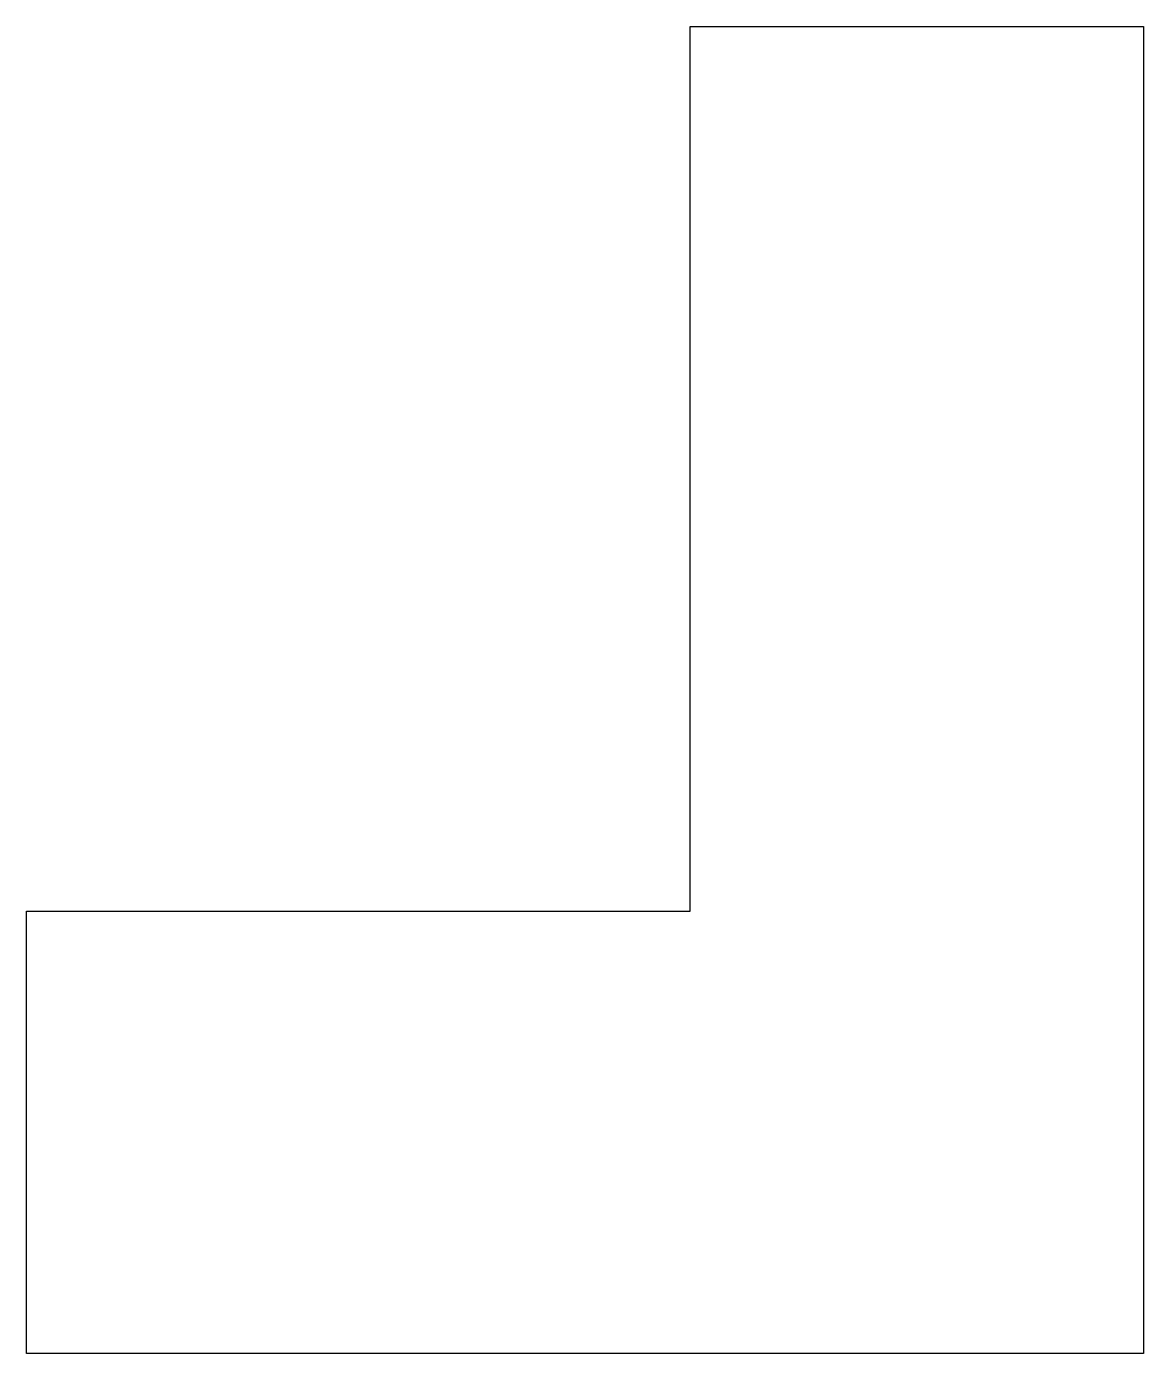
# Model space of a CAD drawing. Extents: x 0 to 1.01, y 0 to 1.2.
import ezdxf

# ---------------------------------------------------------------- set-up
doc = ezdxf.new("R2010")
doc.units = 0
doc.layers.add('L1D0', color=1, linetype='CONTINUOUS')

msp = doc.modelspace()

# ---------------------------------------------------------------- linework, layer by layer
at = {"layer": 'L1D0'}
for p, q in [((0.6, 0.4), (0.6, 1.2)), ((0.6, 1.2), (1.01, 1.2)), ((1.01, 1.2), (1.01, 0)), ((0, 0), (0, 0.4)), ((0, 0.4), (0.6, 0.4)), ((1.01, 0), (0, 0))]:
    msp.add_line(p, q, dxfattribs=at)

doc.saveas('drawing.dxf')
